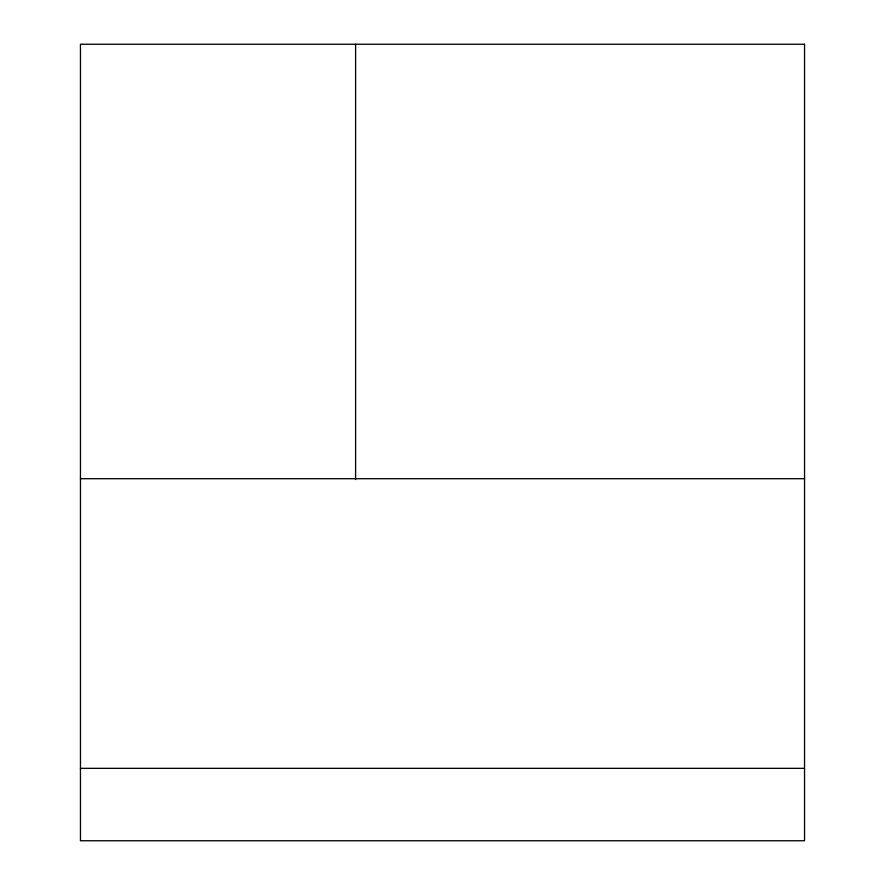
<?xml version="1.0" encoding="UTF-8"?>
<svg xmlns="http://www.w3.org/2000/svg" width="885" height="885" viewBox="0 0 885 885"><rect width="100%" height="100%" fill="white"/><g stroke="black" fill="none" stroke-linecap="round" stroke-linejoin="round"><path stroke-width="1.33" d="M80.458 478.708L804.542 478.708M80.458 768.346L804.542 768.346M355.604 44.25L355.604 479.537M804.542 44.25L80.458 44.25L80.458 840.75L804.542 840.75L804.542 44.25"/></g></svg>
